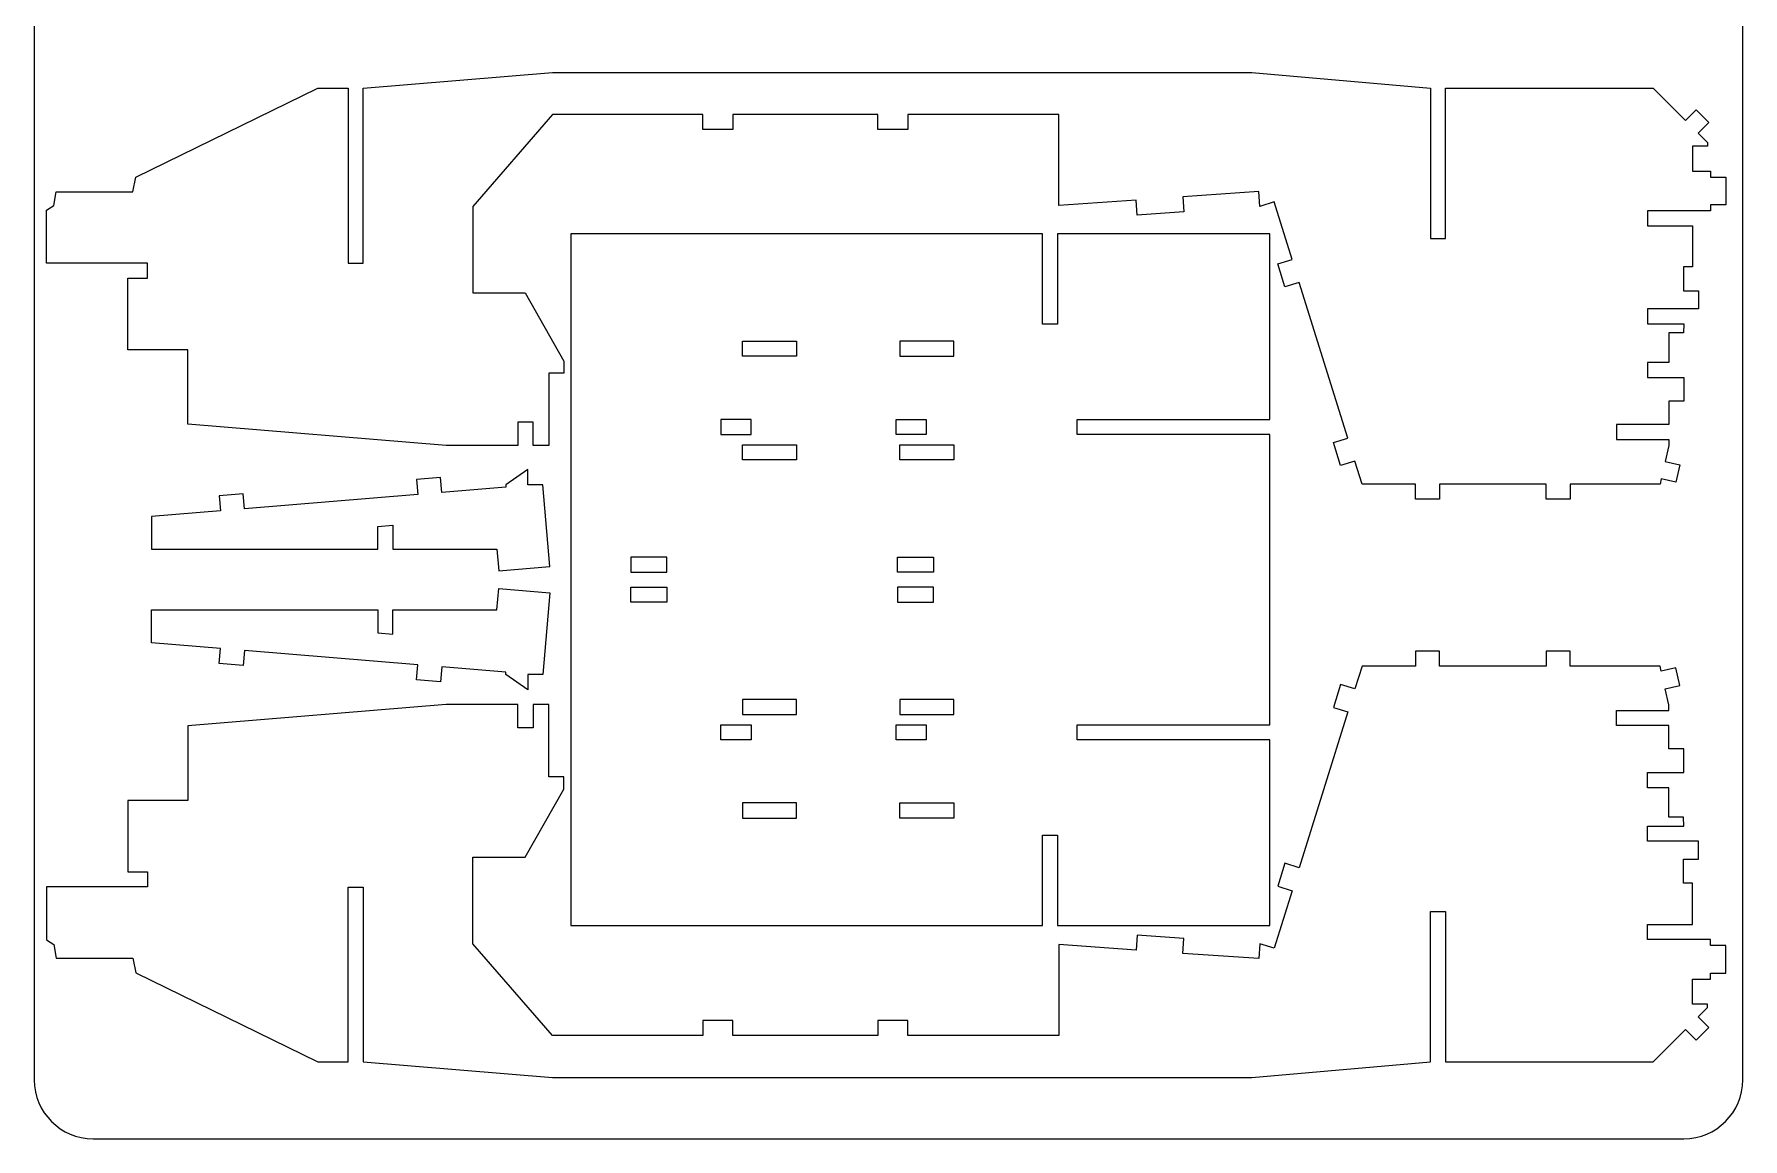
# Model space of a CAD drawing. Header units: centimetres. Extents: x -115 to 36, y 62 to 130.
# Drawn here: x -0.12 to 36.11, y 75.33 to 98.74 of the extents above; entities that cross this region are included whole.
import ezdxf

# ---------------------------------------------------------------- set-up
doc = ezdxf.new("R2010")
doc.units = ezdxf.units.CM
doc.header["$MEASUREMENT"] = 0
doc.layers.add('Camada 1', color=7, linetype='Continuous')

msp = doc.modelspace()

# ---------------------------------------------------------------- linework, layer by layer
at = {"layer": 'Camada 1', "lineweight": 9}
for points, knots in [([(-0.1231, 129.0524), (-0.1231, 129.73959), (0.43913, 130.30186), (1.12632, 130.30186), (1.12632, 130.30186), (1.12632, 130.30186), (34.86104, 130.30186), (34.86104, 130.30186), (34.86104, 130.30186), (35.54823, 130.30186), (36.1105, 129.73959), (36.1105, 129.0524), (36.1105, 129.0524), (36.1105, 129.0524), (36.1105, 76.57619), (36.1105, 76.57619), (36.1105, 76.57619), (36.1105, 75.88896), (35.54823, 75.32674), (34.86104, 75.32674), (34.86104, 75.32674), (34.86104, 75.32674), (1.12632, 75.32674), (1.12632, 75.32674), (1.12632, 75.32674), (0.43913, 75.32674), (-0.1231, 75.88896), (-0.1231, 76.57619), (-0.1231, 76.57619), (-0.1231, 76.57619), (-0.1231, 129.0524), (-0.1231, 129.0524)], [0, 0, 0, 0, 0.11111111, 0.11111111, 0.11111111, 0.11111111, 0.22222222, 0.22222222, 0.22222222, 0.22222222, 0.33333333, 0.33333333, 0.33333333, 0.33333333, 0.44444444, 0.44444444, 0.44444444, 0.44444444, 0.55555556, 0.55555556, 0.55555556, 0.55555556, 0.66666667, 0.66666667, 0.66666667, 0.66666667, 0.77777778, 0.77777778, 0.77777778, 0.77777778, 1, 1, 1, 1]), ([(9.1807, 95.09121), (9.1807, 95.09121), (10.86957, 97.03648), (10.86957, 97.03648), (10.86957, 97.03648), (10.86957, 97.03648), (14.05559, 97.03648), (14.05559, 97.03648), (14.05559, 97.03648), (14.05559, 97.03648), (14.05559, 96.71784), (14.05559, 96.71784), (14.05559, 96.71784), (14.05559, 96.71784), (14.6928, 96.71784), (14.6928, 96.71784), (14.6928, 96.71784), (14.6928, 96.71784), (14.6928, 97.03648), (14.6928, 97.03648), (14.6928, 97.03648), (14.6928, 97.03648), (17.76815, 97.03648), (17.76815, 97.03648), (17.76815, 97.03648), (17.76815, 97.03648), (17.76815, 96.71784), (17.76815, 96.71784), (17.76815, 96.71784), (17.76815, 96.71784), (18.40539, 96.71784), (18.40539, 96.71784), (18.40539, 96.71784), (18.40539, 96.71784), (18.40539, 97.03648), (18.40539, 97.03648), (18.40539, 97.03648), (18.40539, 97.03648), (21.60816, 97.03648), (21.60816, 97.03648), (21.60816, 97.03648), (21.60816, 97.03648), (21.60816, 95.11033), (21.60816, 95.11033), (21.60816, 95.11033), (21.60816, 95.11033), (23.24786, 95.22497), (23.24786, 95.22497), (23.24786, 95.22497), (23.24786, 95.22497), (23.27006, 94.90713), (23.27006, 94.90713), (23.27006, 94.90713), (23.27006, 94.90713), (24.25923, 94.97631), (24.25923, 94.97631), (24.25923, 94.97631), (24.25923, 94.97631), (24.23699, 95.29415), (24.23699, 95.29415), (24.23699, 95.29415), (24.23699, 95.29415), (25.84877, 95.40685), (25.84877, 95.40685), (25.84877, 95.40685), (25.84877, 95.40685), (25.87085, 95.08969), (25.87085, 95.08969), (25.87085, 95.08969), (25.87085, 95.08969), (26.17494, 95.18437), (26.17494, 95.18437), (26.17494, 95.18437), (26.17494, 95.18437), (26.55381, 93.9676), (26.55381, 93.9676), (26.55381, 93.9676), (26.55381, 93.9676), (26.24958, 93.87288), (26.24958, 93.87288), (26.24958, 93.87288), (26.24958, 93.87288), (26.40115, 93.38614), (26.40115, 93.38614), (26.40115, 93.38614), (26.40115, 93.38614), (26.70533, 93.48086), (26.70533, 93.48086), (26.70533, 93.48086), (26.70533, 93.48086), (27.73378, 90.17783), (27.73378, 90.17783), (27.73378, 90.17783), (27.73378, 90.17783), (27.42956, 90.08315), (27.42956, 90.08315), (27.42956, 90.08315), (27.42956, 90.08315), (27.58112, 89.5964), (27.58112, 89.5964), (27.58112, 89.5964), (27.58112, 89.5964), (27.8853, 89.69113), (27.8853, 89.69113), (27.8853, 89.69113), (27.8853, 89.69113), (28.03687, 89.20439), (28.03687, 89.20439), (28.03687, 89.20439), (28.03687, 89.20439), (29.16813, 89.20439), (29.16813, 89.20439), (29.16813, 89.20439), (29.16813, 89.20439), (29.16813, 88.88579), (29.16813, 88.88579), (29.16813, 88.88579), (29.16813, 88.88579), (29.67787, 88.88579), (29.67787, 88.88579), (29.67787, 88.88579), (29.67787, 88.88579), (29.67787, 89.20439), (29.67787, 89.20439), (29.67787, 89.20439), (29.67787, 89.20439), (31.9404, 89.20439), (31.9404, 89.20439), (31.9404, 89.20439), (31.9404, 89.20439), (31.9404, 88.88579), (31.9404, 88.88579), (31.9404, 88.88579), (31.9404, 88.88579), (32.45019, 88.88579), (32.45019, 88.88579), (32.45019, 88.88579), (32.45019, 88.88579), (32.45019, 89.20439), (32.45019, 89.20439), (32.45019, 89.20439), (32.45019, 89.20439), (34.35634, 89.20439), (34.35634, 89.20439), (34.35634, 89.20439), (34.35634, 89.20439), (34.38049, 89.31239), (34.38049, 89.31239), (34.38049, 89.31239), (34.38049, 89.31239), (34.69139, 89.24287), (34.69139, 89.24287), (34.69139, 89.24287), (34.69139, 89.24287), (34.77479, 89.61603), (34.77479, 89.61603), (34.77479, 89.61603), (34.77479, 89.61603), (34.46388, 89.68551), (34.46388, 89.68551), (34.46388, 89.68551), (34.46388, 89.68551), (34.53941, 90.02335), (34.53941, 90.02335), (34.53941, 90.02335), (34.53941, 90.02335), (34.53941, 90.1495), (34.53941, 90.1495), (34.53941, 90.1495), (34.53941, 90.1495), (33.43356, 90.1495), (33.43356, 90.1495), (33.43356, 90.1495), (33.43356, 90.1495), (33.43356, 90.4681), (33.43356, 90.4681), (33.43356, 90.4681), (33.43356, 90.4681), (34.53941, 90.4681), (34.53941, 90.4681), (34.53941, 90.4681), (34.53941, 90.4681), (34.53941, 90.96156), (34.53941, 90.96156), (34.53941, 90.96156), (34.53941, 90.96156), (34.85801, 90.96156), (34.85801, 90.96156), (34.85801, 90.96156), (34.85801, 90.96156), (34.85801, 91.46408), (34.85801, 91.46408), (34.85801, 91.46408), (34.85801, 91.46408), (34.09018, 91.46408), (34.09018, 91.46408), (34.09018, 91.46408), (34.09018, 91.46408), (34.09018, 91.78268), (34.09018, 91.78268), (34.09018, 91.78268), (34.09018, 91.78268), (34.53941, 91.78268), (34.53941, 91.78268), (34.53941, 91.78268), (34.53941, 91.78268), (34.53941, 92.40952), (34.53941, 92.40952), (34.53941, 92.40952), (34.53941, 92.40952), (34.85484, 92.40952), (34.85484, 92.40952), (34.85484, 92.40952), (34.85484, 92.40952), (34.85801, 92.59868), (34.85801, 92.59868), (34.85801, 92.59868), (34.85801, 92.59868), (34.09018, 92.59868), (34.09018, 92.59868), (34.09018, 92.59868), (34.09018, 92.59868), (34.09018, 92.91733), (34.09018, 92.91733), (34.09018, 92.91733), (34.09018, 92.91733), (35.17344, 92.91745), (35.17344, 92.91745), (35.17344, 92.91745), (35.17344, 92.91745), (35.17344, 93.29995), (35.17344, 93.29995), (35.17344, 93.29995), (35.17344, 93.29995), (34.85484, 93.29991), (34.85484, 93.29991), (34.85484, 93.29991), (34.85484, 93.29991), (34.85484, 93.80712), (34.85484, 93.80712), (34.85484, 93.80712), (34.85484, 93.80712), (35.04598, 93.80712), (35.04598, 93.80712), (35.04598, 93.80712), (35.04598, 93.80712), (35.04603, 94.67987), (35.04603, 94.67987), (35.04603, 94.67987), (35.04603, 94.67987), (34.09018, 94.67987), (34.09018, 94.67987), (34.09018, 94.67987), (34.09018, 94.67987), (34.09018, 94.99847), (34.09018, 94.99847), (34.09018, 94.99847), (34.09018, 94.99847), (35.42831, 94.99847), (35.42831, 94.99847), (35.42831, 94.99847), (35.42831, 94.99847), (35.42831, 95.12593), (35.42831, 95.12593), (35.42831, 95.12593), (35.42831, 95.12593), (35.74692, 95.12593), (35.74692, 95.12593), (35.74692, 95.12593), (35.74692, 95.12593), (35.74692, 95.71213), (35.74692, 95.71213), (35.74692, 95.71213), (35.74692, 95.71213), (35.42831, 95.71213), (35.42831, 95.71213), (35.42831, 95.71213), (35.42831, 95.71213), (35.42831, 95.83959), (35.42831, 95.83959), (35.42831, 95.83959), (35.42831, 95.83959), (35.04603, 95.83959), (35.04603, 95.83959), (35.04603, 95.83959), (35.04603, 95.83959), (35.04603, 96.36824), (35.04603, 96.36824), (35.04603, 96.36824), (35.04603, 96.36824), (35.36459, 96.36824), (35.36459, 96.36824), (35.36459, 96.36824), (35.36459, 96.36824), (35.36459, 96.44334), (35.36459, 96.44334), (35.36459, 96.44334), (35.36459, 96.44334), (35.16549, 96.641), (35.16549, 96.641), (35.16549, 96.641), (35.16549, 96.641), (35.39076, 96.86627), (35.39076, 96.86627), (35.39076, 96.86627), (35.39076, 96.86627), (35.12041, 97.13662), (35.12041, 97.13662), (35.12041, 97.13662), (35.12041, 97.13662), (34.89514, 96.91135), (34.89514, 96.91135), (34.89514, 96.91135), (34.89514, 96.91135), (34.21239, 97.59414), (34.21239, 97.59414), (34.21239, 97.59414), (34.21239, 97.59414), (29.80804, 97.59414), (29.80804, 97.59414), (29.80804, 97.59414), (29.80804, 97.59414), (29.80804, 94.40808), (29.80804, 94.40808), (29.80804, 94.40808), (29.80804, 94.40808), (29.48944, 94.40808), (29.48944, 94.40808), (29.48944, 94.40808), (29.48944, 94.40808), (29.48944, 97.59414), (29.48944, 97.59414), (29.48944, 97.59414), (29.48944, 97.59414), (25.69746, 97.92856), (25.69746, 97.92856), (25.69746, 97.92856), (25.69746, 97.92856), (10.86957, 97.92856), (10.86957, 97.92856), (10.86957, 97.92856), (10.86957, 97.92856), (6.85478, 97.59414), (6.85478, 97.59414), (6.85478, 97.59414), (6.85478, 97.59414), (6.85478, 93.88916), (6.85478, 93.88916), (6.85478, 93.88916), (6.85478, 93.88916), (6.53618, 93.88916), (6.53618, 93.88916), (6.53618, 93.88916), (6.53618, 93.88916), (6.53618, 97.59414), (6.53618, 97.59414), (6.53618, 97.59414), (6.53618, 97.59414), (5.89285, 97.59414), (5.89285, 97.59414), (5.89285, 97.59414), (5.89285, 97.59414), (2.03, 95.71027), (2.03, 95.71027), (2.03, 95.71027), (2.03, 95.71027), (1.96923, 95.39755), (1.96923, 95.39755), (1.96923, 95.39755), (1.96923, 95.39755), (0.34641, 95.39755), (0.34641, 95.39755), (0.34641, 95.39755), (0.34641, 95.39755), (0.29046, 95.10986), (0.29046, 95.10986), (0.29046, 95.10986), (0.29046, 95.10986), (0.14139, 95.00981), (0.14139, 95.00981), (0.14139, 95.00981), (0.14139, 95.00981), (0.14156, 93.88573), (0.14156, 93.88573), (0.14156, 93.88573), (0.14156, 93.88573), (2.27925, 93.88573), (2.27925, 93.88573), (2.27925, 93.88573), (2.27925, 93.88573), (2.27925, 93.56713), (2.27925, 93.56713), (2.27925, 93.56713), (2.27925, 93.56713), (1.8633, 93.56654), (1.8633, 93.56654), (1.8633, 93.56654), (1.8633, 93.56654), (1.8633, 92.05202), (1.8633, 92.05202), (1.8633, 92.05202), (1.8633, 92.05202), (3.13753, 92.05202), (3.13753, 92.05202), (3.13753, 92.05202), (3.13753, 92.05202), (3.13762, 90.47402), (3.13762, 90.47402), (3.13762, 90.47402), (3.13762, 90.47402), (8.6164, 90.02132), (8.6164, 90.02132), (8.6164, 90.02132), (8.6164, 90.02132), (10.1368, 90.02132), (10.1368, 90.02132), (10.1368, 90.02132), (10.1368, 90.02132), (10.1368, 90.51445), (10.1368, 90.51445), (10.1368, 90.51445), (10.1368, 90.51445), (10.45565, 90.51445), (10.45565, 90.51445), (10.45565, 90.51445), (10.45565, 90.51445), (10.45565, 90.02132), (10.45565, 90.02132), (10.45565, 90.02132), (10.45565, 90.02132), (10.78846, 90.02132), (10.78846, 90.02132), (10.78846, 90.02132), (10.78846, 90.02132), (10.78846, 91.55525), (10.78846, 91.55525), (10.78846, 91.55525), (10.78846, 91.55525), (11.10702, 91.55525), (11.10702, 91.55525), (11.10702, 91.55525), (11.10702, 91.55525), (11.10702, 91.81237), (11.10702, 91.81237), (11.10702, 91.81237), (11.10702, 91.81237), (10.28942, 93.25606), (10.28942, 93.25606), (10.28942, 93.25606), (10.28942, 93.25606), (9.1807, 93.25606), (9.1807, 93.25606), (9.1807, 93.25606), (9.1807, 93.25606), (9.1807, 95.09121), (9.1807, 95.09121)], [0, 0, 0, 0, 0.00869565, 0.00869565, 0.00869565, 0.00869565, 0.0173913, 0.0173913, 0.0173913, 0.0173913, 0.02608696, 0.02608696, 0.02608696, 0.02608696, 0.03478261, 0.03478261, 0.03478261, 0.03478261, 0.04347826, 0.04347826, 0.04347826, 0.04347826, 0.05217391, 0.05217391, 0.05217391, 0.05217391, 0.06086957, 0.06086957, 0.06086957, 0.06086957, 0.06956522, 0.06956522, 0.06956522, 0.06956522, 0.07826087, 0.07826087, 0.07826087, 0.07826087, 0.08695652, 0.08695652, 0.08695652, 0.08695652, 0.09565217, 0.09565217, 0.09565217, 0.09565217, 0.10434783, 0.10434783, 0.10434783, 0.10434783, 0.11304348, 0.11304348, 0.11304348, 0.11304348, 0.12173913, 0.12173913, 0.12173913, 0.12173913, 0.13043478, 0.13043478, 0.13043478, 0.13043478, 0.13913043, 0.13913043, 0.13913043, 0.13913043, 0.14782609, 0.14782609, 0.14782609, 0.14782609, 0.15652174, 0.15652174, 0.15652174, 0.15652174, 0.16521739, 0.16521739, 0.16521739, 0.16521739, 0.17391304, 0.17391304, 0.17391304, 0.17391304, 0.1826087, 0.1826087, 0.1826087, 0.1826087, 0.19130435, 0.19130435, 0.19130435, 0.19130435, 0.2, 0.2, 0.2, 0.2, 0.20869565, 0.20869565, 0.20869565, 0.20869565, 0.2173913, 0.2173913, 0.2173913, 0.2173913, 0.22608696, 0.22608696, 0.22608696, 0.22608696, 0.23478261, 0.23478261, 0.23478261, 0.23478261, 0.24347826, 0.24347826, 0.24347826, 0.24347826, 0.25217391, 0.25217391, 0.25217391, 0.25217391, 0.26086957, 0.26086957, 0.26086957, 0.26086957, 0.26956522, 0.26956522, 0.26956522, 0.26956522, 0.27826087, 0.27826087, 0.27826087, 0.27826087, 0.28695652, 0.28695652, 0.28695652, 0.28695652, 0.29565217, 0.29565217, 0.29565217, 0.29565217, 0.30434783, 0.30434783, 0.30434783, 0.30434783, 0.31304348, 0.31304348, 0.31304348, 0.31304348, 0.32173913, 0.32173913, 0.32173913, 0.32173913, 0.33043478, 0.33043478, 0.33043478, 0.33043478, 0.33913043, 0.33913043, 0.33913043, 0.33913043, 0.34782609, 0.34782609, 0.34782609, 0.34782609, 0.35652174, 0.35652174, 0.35652174, 0.35652174, 0.36521739, 0.36521739, 0.36521739, 0.36521739, 0.37391304, 0.37391304, 0.37391304, 0.37391304, 0.3826087, 0.3826087, 0.3826087, 0.3826087, 0.39130435, 0.39130435, 0.39130435, 0.39130435, 0.4, 0.4, 0.4, 0.4, 0.40869565, 0.40869565, 0.40869565, 0.40869565, 0.4173913, 0.4173913, 0.4173913, 0.4173913, 0.42608696, 0.42608696, 0.42608696, 0.42608696, 0.43478261, 0.43478261, 0.43478261, 0.43478261, 0.44347826, 0.44347826, 0.44347826, 0.44347826, 0.45217391, 0.45217391, 0.45217391, 0.45217391, 0.46086957, 0.46086957, 0.46086957, 0.46086957, 0.46956522, 0.46956522, 0.46956522, 0.46956522, 0.47826087, 0.47826087, 0.47826087, 0.47826087, 0.48695652, 0.48695652, 0.48695652, 0.48695652, 0.49565217, 0.49565217, 0.49565217, 0.49565217, 0.50434783, 0.50434783, 0.50434783, 0.50434783, 0.51304348, 0.51304348, 0.51304348, 0.51304348, 0.52173913, 0.52173913, 0.52173913, 0.52173913, 0.53043478, 0.53043478, 0.53043478, 0.53043478, 0.53913043, 0.53913043, 0.53913043, 0.53913043, 0.54782609, 0.54782609, 0.54782609, 0.54782609, 0.55652174, 0.55652174, 0.55652174, 0.55652174, 0.56521739, 0.56521739, 0.56521739, 0.56521739, 0.57391304, 0.57391304, 0.57391304, 0.57391304, 0.5826087, 0.5826087, 0.5826087, 0.5826087, 0.59130435, 0.59130435, 0.59130435, 0.59130435, 0.6, 0.6, 0.6, 0.6, 0.60869565, 0.60869565, 0.60869565, 0.60869565, 0.6173913, 0.6173913, 0.6173913, 0.6173913, 0.62608696, 0.62608696, 0.62608696, 0.62608696, 0.63478261, 0.63478261, 0.63478261, 0.63478261, 0.64347826, 0.64347826, 0.64347826, 0.64347826, 0.65217391, 0.65217391, 0.65217391, 0.65217391, 0.66086957, 0.66086957, 0.66086957, 0.66086957, 0.66956522, 0.66956522, 0.66956522, 0.66956522, 0.67826087, 0.67826087, 0.67826087, 0.67826087, 0.68695652, 0.68695652, 0.68695652, 0.68695652, 0.69565217, 0.69565217, 0.69565217, 0.69565217, 0.70434783, 0.70434783, 0.70434783, 0.70434783, 0.71304348, 0.71304348, 0.71304348, 0.71304348, 0.72173913, 0.72173913, 0.72173913, 0.72173913, 0.73043478, 0.73043478, 0.73043478, 0.73043478, 0.73913043, 0.73913043, 0.73913043, 0.73913043, 0.74782609, 0.74782609, 0.74782609, 0.74782609, 0.75652174, 0.75652174, 0.75652174, 0.75652174, 0.76521739, 0.76521739, 0.76521739, 0.76521739, 0.77391304, 0.77391304, 0.77391304, 0.77391304, 0.7826087, 0.7826087, 0.7826087, 0.7826087, 0.79130435, 0.79130435, 0.79130435, 0.79130435, 0.8, 0.8, 0.8, 0.8, 0.80869565, 0.80869565, 0.80869565, 0.80869565, 0.8173913, 0.8173913, 0.8173913, 0.8173913, 0.82608696, 0.82608696, 0.82608696, 0.82608696, 0.83478261, 0.83478261, 0.83478261, 0.83478261, 0.84347826, 0.84347826, 0.84347826, 0.84347826, 0.85217391, 0.85217391, 0.85217391, 0.85217391, 0.86086957, 0.86086957, 0.86086957, 0.86086957, 0.86956522, 0.86956522, 0.86956522, 0.86956522, 0.87826087, 0.87826087, 0.87826087, 0.87826087, 0.88695652, 0.88695652, 0.88695652, 0.88695652, 0.89565217, 0.89565217, 0.89565217, 0.89565217, 0.90434783, 0.90434783, 0.90434783, 0.90434783, 0.91304348, 0.91304348, 0.91304348, 0.91304348, 0.92173913, 0.92173913, 0.92173913, 0.92173913, 0.93043478, 0.93043478, 0.93043478, 0.93043478, 0.93913043, 0.93913043, 0.93913043, 0.93913043, 0.94782609, 0.94782609, 0.94782609, 0.94782609, 0.95652174, 0.95652174, 0.95652174, 0.95652174, 0.96521739, 0.96521739, 0.96521739, 0.96521739, 0.97391304, 0.97391304, 0.97391304, 0.97391304, 0.9826087, 0.9826087, 0.9826087, 0.9826087, 1, 1, 1, 1]), ([(21.58088, 92.59555), (21.58088, 92.59555), (21.58088, 94.50721), (21.58088, 94.50721), (21.58088, 94.50721), (21.58088, 94.50721), (26.08347, 94.50721), (26.08347, 94.50721), (26.08347, 94.50721), (26.08347, 94.50721), (26.08347, 90.57479), (26.08347, 90.57479), (26.08347, 90.57479), (26.08347, 90.57479), (21.99409, 90.57479), (21.99409, 90.57479), (21.99409, 90.57479), (21.99409, 90.57479), (21.99409, 90.25619), (21.99409, 90.25619), (21.99409, 90.25619), (21.99409, 90.25619), (26.08347, 90.25619), (26.08347, 90.25619), (26.08347, 90.25619), (26.08347, 90.25619), (26.08347, 84.10219), (26.08347, 84.10219), (26.08347, 84.10219), (26.08347, 84.10219), (21.99409, 84.10219), (21.99409, 84.10219), (21.99409, 84.10219), (21.99409, 84.10219), (21.99409, 83.78359), (21.99409, 83.78359), (21.99409, 83.78359), (21.99409, 83.78359), (26.08347, 83.78359), (26.08347, 83.78359), (26.08347, 83.78359), (26.08347, 83.78359), (26.08347, 79.85118), (26.08347, 79.85118), (26.08347, 79.85118), (26.08347, 79.85118), (21.58088, 79.85118), (21.58088, 79.85118), (21.58088, 79.85118), (21.58088, 79.85118), (21.58088, 81.76283), (21.58088, 81.76283), (21.58088, 81.76283), (21.58088, 81.76283), (21.26224, 81.76283), (21.26224, 81.76283), (21.26224, 81.76283), (21.26224, 81.76283), (21.26224, 79.85118), (21.26224, 79.85118), (21.26224, 79.85118), (21.26224, 79.85118), (11.25529, 79.85118), (11.25529, 79.85118), (11.25529, 79.85118), (11.25529, 79.85118), (11.25529, 94.50721), (11.25529, 94.50721), (11.25529, 94.50721), (11.25529, 94.50721), (21.26224, 94.50721), (21.26224, 94.50721), (21.26224, 94.50721), (21.26224, 94.50721), (21.26224, 92.59555), (21.26224, 92.59555), (21.26224, 92.59555), (21.26224, 92.59555), (21.58088, 92.59555), (21.58088, 92.59555)], [0, 0, 0, 0, 0.04761905, 0.04761905, 0.04761905, 0.04761905, 0.0952381, 0.0952381, 0.0952381, 0.0952381, 0.14285714, 0.14285714, 0.14285714, 0.14285714, 0.19047619, 0.19047619, 0.19047619, 0.19047619, 0.23809524, 0.23809524, 0.23809524, 0.23809524, 0.28571429, 0.28571429, 0.28571429, 0.28571429, 0.33333333, 0.33333333, 0.33333333, 0.33333333, 0.38095238, 0.38095238, 0.38095238, 0.38095238, 0.42857143, 0.42857143, 0.42857143, 0.42857143, 0.47619048, 0.47619048, 0.47619048, 0.47619048, 0.52380952, 0.52380952, 0.52380952, 0.52380952, 0.57142857, 0.57142857, 0.57142857, 0.57142857, 0.61904762, 0.61904762, 0.61904762, 0.61904762, 0.66666667, 0.66666667, 0.66666667, 0.66666667, 0.71428571, 0.71428571, 0.71428571, 0.71428571, 0.76190476, 0.76190476, 0.76190476, 0.76190476, 0.80952381, 0.80952381, 0.80952381, 0.80952381, 0.85714286, 0.85714286, 0.85714286, 0.85714286, 0.9047619, 0.9047619, 0.9047619, 0.9047619, 1, 1, 1, 1]), ([(14.89688, 91.91323), (14.89688, 91.91323), (16.04387, 91.91323), (16.04387, 91.91323), (16.04387, 91.91323), (16.04387, 91.91323), (16.04387, 92.23183), (16.04387, 92.23183), (16.04387, 92.23183), (16.04387, 92.23183), (14.89688, 92.23183), (14.89688, 92.23183), (14.89688, 92.23183), (14.89688, 92.23183), (14.89688, 91.91323), (14.89688, 91.91323)], [0, 0, 0, 0, 0.2, 0.2, 0.2, 0.2, 0.4, 0.4, 0.4, 0.4, 0.6, 0.6, 0.6, 0.6, 1, 1, 1, 1]), ([(19.37938, 91.91323), (19.37938, 91.91323), (18.23239, 91.91323), (18.23239, 91.91323), (18.23239, 91.91323), (18.23239, 91.91323), (18.23239, 92.23183), (18.23239, 92.23183), (18.23239, 92.23183), (18.23239, 92.23183), (19.37938, 92.23183), (19.37938, 92.23183), (19.37938, 92.23183), (19.37938, 92.23183), (19.37938, 91.91323), (19.37938, 91.91323)], [0, 0, 0, 0, 0.2, 0.2, 0.2, 0.2, 0.4, 0.4, 0.4, 0.4, 0.6, 0.6, 0.6, 0.6, 1, 1, 1, 1]), ([(15.0786, 90.57479), (15.0786, 90.57479), (15.0786, 90.25619), (15.0786, 90.25619), (15.0786, 90.25619), (15.0786, 90.25619), (14.44139, 90.25619), (14.44139, 90.25619), (14.44139, 90.25619), (14.44139, 90.25619), (14.44139, 90.57479), (14.44139, 90.57479), (14.44139, 90.57479), (14.44139, 90.57479), (15.0786, 90.57479), (15.0786, 90.57479)], [0, 0, 0, 0, 0.2, 0.2, 0.2, 0.2, 0.4, 0.4, 0.4, 0.4, 0.6, 0.6, 0.6, 0.6, 1, 1, 1, 1]), ([(18.15403, 90.25619), (18.15403, 90.25619), (18.79124, 90.25619), (18.79124, 90.25619), (18.79124, 90.25619), (18.79124, 90.25619), (18.79124, 90.57479), (18.79124, 90.57479), (18.79124, 90.57479), (18.79124, 90.57479), (18.15403, 90.57479), (18.15403, 90.57479), (18.15403, 90.57479), (18.15403, 90.57479), (18.15403, 90.25619), (18.15403, 90.25619)], [0, 0, 0, 0, 0.2, 0.2, 0.2, 0.2, 0.4, 0.4, 0.4, 0.4, 0.6, 0.6, 0.6, 0.6, 1, 1, 1, 1]), ([(16.04387, 89.71921), (16.04387, 89.71921), (16.04387, 90.03781), (16.04387, 90.03781), (16.04387, 90.03781), (16.04387, 90.03781), (14.89688, 90.03781), (14.89688, 90.03781), (14.89688, 90.03781), (14.89688, 90.03781), (14.89688, 89.71921), (14.89688, 89.71921), (14.89688, 89.71921), (14.89688, 89.71921), (16.04387, 89.71921), (16.04387, 89.71921)], [0, 0, 0, 0, 0.2, 0.2, 0.2, 0.2, 0.4, 0.4, 0.4, 0.4, 0.6, 0.6, 0.6, 0.6, 1, 1, 1, 1]), ([(19.37938, 89.71921), (19.37938, 89.71921), (19.37938, 90.03781), (19.37938, 90.03781), (19.37938, 90.03781), (19.37938, 90.03781), (18.23239, 90.03781), (18.23239, 90.03781), (18.23239, 90.03781), (18.23239, 90.03781), (18.23239, 89.71921), (18.23239, 89.71921), (18.23239, 89.71921), (18.23239, 89.71921), (19.37938, 89.71921), (19.37938, 89.71921)], [0, 0, 0, 0, 0.2, 0.2, 0.2, 0.2, 0.4, 0.4, 0.4, 0.4, 0.6, 0.6, 0.6, 0.6, 1, 1, 1, 1]), ([(7.1662, 87.82248), (7.1662, 87.82248), (2.36585, 87.82248), (2.36585, 87.82248), (2.36585, 87.82248), (2.36585, 87.82248), (2.36585, 88.5202), (2.36585, 88.5202), (2.36585, 88.5202), (2.36585, 88.5202), (3.82722, 88.64102), (3.82722, 88.64102), (3.82722, 88.64102), (3.82722, 88.64102), (3.80096, 88.95857), (3.80096, 88.95857), (3.80096, 88.95857), (3.80096, 88.95857), (4.30901, 89.00056), (4.30901, 89.00056), (4.30901, 89.00056), (4.30901, 89.00056), (4.33523, 88.68306), (4.33523, 88.68306), (4.33523, 88.68306), (4.33523, 88.68306), (8.01277, 88.98715), (8.01277, 88.98715), (8.01277, 88.98715), (8.01277, 88.98715), (7.98651, 89.30466), (7.98651, 89.30466), (7.98651, 89.30466), (7.98651, 89.30466), (8.49456, 89.34669), (8.49456, 89.34669), (8.49456, 89.34669), (8.49456, 89.34669), (8.52083, 89.02919), (8.52083, 89.02919), (8.52083, 89.02919), (8.52083, 89.02919), (9.88129, 89.14168), (9.88129, 89.14168), (9.88129, 89.14168), (9.88129, 89.14168), (9.88129, 89.18692), (9.88129, 89.18692), (9.88129, 89.18692), (9.88129, 89.18692), (10.34871, 89.51525), (10.34871, 89.51525), (10.34871, 89.51525), (10.34871, 89.51525), (10.34871, 89.18692), (10.34871, 89.18692), (10.34871, 89.18692), (10.34871, 89.18692), (10.66545, 89.18692), (10.66545, 89.18692), (10.66545, 89.18692), (10.66545, 89.18692), (10.80859, 87.45584), (10.80859, 87.45584), (10.80859, 87.45584), (10.80859, 87.45584), (9.72914, 87.36657), (9.72914, 87.36657), (9.72914, 87.36657), (9.72914, 87.36657), (9.69146, 87.82248), (9.69146, 87.82248), (9.69146, 87.82248), (9.69146, 87.82248), (7.4848, 87.82248), (7.4848, 87.82248), (7.4848, 87.82248), (7.4848, 87.82248), (7.4848, 88.33227), (7.4848, 88.33227), (7.4848, 88.33227), (7.4848, 88.33227), (7.16725, 88.30601), (7.16725, 88.30601), (7.16725, 88.30601), (7.16725, 88.30601), (7.1662, 87.82248), (7.1662, 87.82248)], [0, 0, 0, 0, 0.04347826, 0.04347826, 0.04347826, 0.04347826, 0.08695652, 0.08695652, 0.08695652, 0.08695652, 0.13043478, 0.13043478, 0.13043478, 0.13043478, 0.17391304, 0.17391304, 0.17391304, 0.17391304, 0.2173913, 0.2173913, 0.2173913, 0.2173913, 0.26086957, 0.26086957, 0.26086957, 0.26086957, 0.30434783, 0.30434783, 0.30434783, 0.30434783, 0.34782609, 0.34782609, 0.34782609, 0.34782609, 0.39130435, 0.39130435, 0.39130435, 0.39130435, 0.43478261, 0.43478261, 0.43478261, 0.43478261, 0.47826087, 0.47826087, 0.47826087, 0.47826087, 0.52173913, 0.52173913, 0.52173913, 0.52173913, 0.56521739, 0.56521739, 0.56521739, 0.56521739, 0.60869565, 0.60869565, 0.60869565, 0.60869565, 0.65217391, 0.65217391, 0.65217391, 0.65217391, 0.69565217, 0.69565217, 0.69565217, 0.69565217, 0.73913043, 0.73913043, 0.73913043, 0.73913043, 0.7826087, 0.7826087, 0.7826087, 0.7826087, 0.82608696, 0.82608696, 0.82608696, 0.82608696, 0.86956522, 0.86956522, 0.86956522, 0.86956522, 0.91304348, 0.91304348, 0.91304348, 0.91304348, 1, 1, 1, 1]), ([(12.52974, 87.65709), (12.52974, 87.65709), (13.2944, 87.65709), (13.2944, 87.65709), (13.2944, 87.65709), (13.2944, 87.65709), (13.2944, 87.33849), (13.2944, 87.33849), (13.2944, 87.33849), (13.2944, 87.33849), (12.52974, 87.33849), (12.52974, 87.33849), (12.52974, 87.33849), (12.52974, 87.33849), (12.52974, 87.65709), (12.52974, 87.65709)], [0, 0, 0, 0, 0.2, 0.2, 0.2, 0.2, 0.4, 0.4, 0.4, 0.4, 0.6, 0.6, 0.6, 0.6, 1, 1, 1, 1]), ([(18.18207, 87.33849), (18.18207, 87.33849), (18.94673, 87.33849), (18.94673, 87.33849), (18.94673, 87.33849), (18.94673, 87.33849), (18.94673, 87.65709), (18.94673, 87.65709), (18.94673, 87.65709), (18.94673, 87.65709), (18.18207, 87.65709), (18.18207, 87.65709), (18.18207, 87.65709), (18.18207, 87.65709), (18.18207, 87.33849), (18.18207, 87.33849)], [0, 0, 0, 0, 0.2, 0.2, 0.2, 0.2, 0.4, 0.4, 0.4, 0.4, 0.6, 0.6, 0.6, 0.6, 1, 1, 1, 1]), ([(7.1662, 86.53586), (7.1662, 86.53586), (2.36585, 86.53586), (2.36585, 86.53586), (2.36585, 86.53586), (2.36585, 86.53586), (2.36585, 85.83818), (2.36585, 85.83818), (2.36585, 85.83818), (2.36585, 85.83818), (3.82722, 85.71732), (3.82722, 85.71732), (3.82722, 85.71732), (3.82722, 85.71732), (3.80096, 85.39982), (3.80096, 85.39982), (3.80096, 85.39982), (3.80096, 85.39982), (4.30901, 85.35778), (4.30901, 85.35778), (4.30901, 85.35778), (4.30901, 85.35778), (4.33523, 85.67533), (4.33523, 85.67533), (4.33523, 85.67533), (4.33523, 85.67533), (8.01277, 85.37119), (8.01277, 85.37119), (8.01277, 85.37119), (8.01277, 85.37119), (7.98651, 85.05368), (7.98651, 85.05368), (7.98651, 85.05368), (7.98651, 85.05368), (8.49456, 85.01165), (8.49456, 85.01165), (8.49456, 85.01165), (8.49456, 85.01165), (8.52083, 85.32919), (8.52083, 85.32919), (8.52083, 85.32919), (8.52083, 85.32919), (9.88129, 85.21671), (9.88129, 85.21671), (9.88129, 85.21671), (9.88129, 85.21671), (9.88129, 85.17141), (9.88129, 85.17141), (9.88129, 85.17141), (9.88129, 85.17141), (10.34871, 84.84313), (10.34871, 84.84313), (10.34871, 84.84313), (10.34871, 84.84313), (10.34871, 85.17141), (10.34871, 85.17141), (10.34871, 85.17141), (10.34871, 85.17141), (10.66545, 85.17141), (10.66545, 85.17141), (10.66545, 85.17141), (10.66545, 85.17141), (10.80859, 86.9025), (10.80859, 86.9025), (10.80859, 86.9025), (10.80859, 86.9025), (9.72914, 86.99177), (9.72914, 86.99177), (9.72914, 86.99177), (9.72914, 86.99177), (9.69146, 86.53586), (9.69146, 86.53586), (9.69146, 86.53586), (9.69146, 86.53586), (7.4848, 86.53586), (7.4848, 86.53586), (7.4848, 86.53586), (7.4848, 86.53586), (7.4848, 86.02611), (7.4848, 86.02611), (7.4848, 86.02611), (7.4848, 86.02611), (7.16725, 86.05237), (7.16725, 86.05237), (7.16725, 86.05237), (7.16725, 86.05237), (7.1662, 86.53586), (7.1662, 86.53586)], [0, 0, 0, 0, 0.04347826, 0.04347826, 0.04347826, 0.04347826, 0.08695652, 0.08695652, 0.08695652, 0.08695652, 0.13043478, 0.13043478, 0.13043478, 0.13043478, 0.17391304, 0.17391304, 0.17391304, 0.17391304, 0.2173913, 0.2173913, 0.2173913, 0.2173913, 0.26086957, 0.26086957, 0.26086957, 0.26086957, 0.30434783, 0.30434783, 0.30434783, 0.30434783, 0.34782609, 0.34782609, 0.34782609, 0.34782609, 0.39130435, 0.39130435, 0.39130435, 0.39130435, 0.43478261, 0.43478261, 0.43478261, 0.43478261, 0.47826087, 0.47826087, 0.47826087, 0.47826087, 0.52173913, 0.52173913, 0.52173913, 0.52173913, 0.56521739, 0.56521739, 0.56521739, 0.56521739, 0.60869565, 0.60869565, 0.60869565, 0.60869565, 0.65217391, 0.65217391, 0.65217391, 0.65217391, 0.69565217, 0.69565217, 0.69565217, 0.69565217, 0.73913043, 0.73913043, 0.73913043, 0.73913043, 0.7826087, 0.7826087, 0.7826087, 0.7826087, 0.82608696, 0.82608696, 0.82608696, 0.82608696, 0.86956522, 0.86956522, 0.86956522, 0.86956522, 0.91304348, 0.91304348, 0.91304348, 0.91304348, 1, 1, 1, 1]), ([(13.2944, 86.70129), (13.2944, 86.70129), (13.2944, 87.01989), (13.2944, 87.01989), (13.2944, 87.01989), (13.2944, 87.01989), (12.52974, 87.01989), (12.52974, 87.01989), (12.52974, 87.01989), (12.52974, 87.01989), (12.52974, 86.70129), (12.52974, 86.70129), (12.52974, 86.70129), (12.52974, 86.70129), (13.2944, 86.70129), (13.2944, 86.70129)], [0, 0, 0, 0, 0.2, 0.2, 0.2, 0.2, 0.4, 0.4, 0.4, 0.4, 0.6, 0.6, 0.6, 0.6, 1, 1, 1, 1]), ([(18.18207, 86.70129), (18.18207, 86.70129), (18.18207, 87.01989), (18.18207, 87.01989), (18.18207, 87.01989), (18.18207, 87.01989), (18.94673, 87.01989), (18.94673, 87.01989), (18.94673, 87.01989), (18.94673, 87.01989), (18.94673, 86.70129), (18.94673, 86.70129), (18.94673, 86.70129), (18.94673, 86.70129), (18.18207, 86.70129), (18.18207, 86.70129)], [0, 0, 0, 0, 0.2, 0.2, 0.2, 0.2, 0.4, 0.4, 0.4, 0.4, 0.6, 0.6, 0.6, 0.6, 1, 1, 1, 1]), ([(9.1807, 79.46098), (9.1807, 79.46098), (10.86957, 77.51575), (10.86957, 77.51575), (10.86957, 77.51575), (10.86957, 77.51575), (14.05559, 77.51575), (14.05559, 77.51575), (14.05559, 77.51575), (14.05559, 77.51575), (14.05559, 77.83435), (14.05559, 77.83435), (14.05559, 77.83435), (14.05559, 77.83435), (14.6928, 77.83435), (14.6928, 77.83435), (14.6928, 77.83435), (14.6928, 77.83435), (14.6928, 77.51575), (14.6928, 77.51575), (14.6928, 77.51575), (14.6928, 77.51575), (17.76815, 77.51575), (17.76815, 77.51575), (17.76815, 77.51575), (17.76815, 77.51575), (17.76815, 77.83435), (17.76815, 77.83435), (17.76815, 77.83435), (17.76815, 77.83435), (18.40539, 77.83435), (18.40539, 77.83435), (18.40539, 77.83435), (18.40539, 77.83435), (18.40539, 77.51575), (18.40539, 77.51575), (18.40539, 77.51575), (18.40539, 77.51575), (21.60816, 77.51575), (21.60816, 77.51575), (21.60816, 77.51575), (21.60816, 77.51575), (21.60816, 79.44191), (21.60816, 79.44191), (21.60816, 79.44191), (21.60816, 79.44191), (23.24786, 79.32722), (23.24786, 79.32722), (23.24786, 79.32722), (23.24786, 79.32722), (23.27006, 79.64506), (23.27006, 79.64506), (23.27006, 79.64506), (23.27006, 79.64506), (24.25923, 79.57592), (24.25923, 79.57592), (24.25923, 79.57592), (24.25923, 79.57592), (24.23699, 79.25808), (24.23699, 79.25808), (24.23699, 79.25808), (24.23699, 79.25808), (25.84877, 79.14538), (25.84877, 79.14538), (25.84877, 79.14538), (25.84877, 79.14538), (25.87085, 79.46254), (25.87085, 79.46254), (25.87085, 79.46254), (25.87085, 79.46254), (26.17494, 79.36782), (26.17494, 79.36782), (26.17494, 79.36782), (26.17494, 79.36782), (26.55381, 80.58463), (26.55381, 80.58463), (26.55381, 80.58463), (26.55381, 80.58463), (26.24958, 80.67936), (26.24958, 80.67936), (26.24958, 80.67936), (26.24958, 80.67936), (26.40115, 81.16605), (26.40115, 81.16605), (26.40115, 81.16605), (26.40115, 81.16605), (26.70533, 81.07133), (26.70533, 81.07133), (26.70533, 81.07133), (26.70533, 81.07133), (27.73378, 84.37436), (27.73378, 84.37436), (27.73378, 84.37436), (27.73378, 84.37436), (27.42956, 84.46909), (27.42956, 84.46909), (27.42956, 84.46909), (27.42956, 84.46909), (27.58112, 84.95579), (27.58112, 84.95579), (27.58112, 84.95579), (27.58112, 84.95579), (27.8853, 84.8611), (27.8853, 84.8611), (27.8853, 84.8611), (27.8853, 84.8611), (28.03687, 85.3478), (28.03687, 85.3478), (28.03687, 85.3478), (28.03687, 85.3478), (29.16813, 85.3478), (29.16813, 85.3478), (29.16813, 85.3478), (29.16813, 85.3478), (29.16813, 85.6664), (29.16813, 85.6664), (29.16813, 85.6664), (29.16813, 85.6664), (29.67787, 85.6664), (29.67787, 85.6664), (29.67787, 85.6664), (29.67787, 85.6664), (29.67787, 85.3478), (29.67787, 85.3478), (29.67787, 85.3478), (29.67787, 85.3478), (31.9404, 85.3478), (31.9404, 85.3478), (31.9404, 85.3478), (31.9404, 85.3478), (31.9404, 85.6664), (31.9404, 85.6664), (31.9404, 85.6664), (31.9404, 85.6664), (32.45019, 85.6664), (32.45019, 85.6664), (32.45019, 85.6664), (32.45019, 85.6664), (32.45019, 85.3478), (32.45019, 85.3478), (32.45019, 85.3478), (32.45019, 85.3478), (34.35634, 85.3478), (34.35634, 85.3478), (34.35634, 85.3478), (34.35634, 85.3478), (34.38049, 85.2398), (34.38049, 85.2398), (34.38049, 85.2398), (34.38049, 85.2398), (34.69139, 85.30932), (34.69139, 85.30932), (34.69139, 85.30932), (34.69139, 85.30932), (34.77479, 84.93621), (34.77479, 84.93621), (34.77479, 84.93621), (34.77479, 84.93621), (34.46388, 84.86668), (34.46388, 84.86668), (34.46388, 84.86668), (34.46388, 84.86668), (34.53941, 84.52884), (34.53941, 84.52884), (34.53941, 84.52884), (34.53941, 84.52884), (34.53941, 84.40274), (34.53941, 84.40274), (34.53941, 84.40274), (34.53941, 84.40274), (33.43356, 84.40274), (33.43356, 84.40274), (33.43356, 84.40274), (33.43356, 84.40274), (33.43356, 84.08413), (33.43356, 84.08413), (33.43356, 84.08413), (33.43356, 84.08413), (34.53941, 84.08413), (34.53941, 84.08413), (34.53941, 84.08413), (34.53941, 84.08413), (34.53941, 83.59067), (34.53941, 83.59067), (34.53941, 83.59067), (34.53941, 83.59067), (34.85801, 83.59067), (34.85801, 83.59067), (34.85801, 83.59067), (34.85801, 83.59067), (34.85801, 83.08815), (34.85801, 83.08815), (34.85801, 83.08815), (34.85801, 83.08815), (34.09018, 83.08815), (34.09018, 83.08815), (34.09018, 83.08815), (34.09018, 83.08815), (34.09018, 82.76955), (34.09018, 82.76955), (34.09018, 82.76955), (34.09018, 82.76955), (34.53941, 82.76955), (34.53941, 82.76955), (34.53941, 82.76955), (34.53941, 82.76955), (34.53941, 82.14271), (34.53941, 82.14271), (34.53941, 82.14271), (34.53941, 82.14271), (34.85484, 82.14271), (34.85484, 82.14271), (34.85484, 82.14271), (34.85484, 82.14271), (34.85801, 81.95351), (34.85801, 81.95351), (34.85801, 81.95351), (34.85801, 81.95351), (34.09018, 81.95351), (34.09018, 81.95351), (34.09018, 81.95351), (34.09018, 81.95351), (34.09018, 81.63491), (34.09018, 81.63491), (34.09018, 81.63491), (34.09018, 81.63491), (35.17344, 81.63478), (35.17344, 81.63478), (35.17344, 81.63478), (35.17344, 81.63478), (35.17344, 81.25228), (35.17344, 81.25228), (35.17344, 81.25228), (35.17344, 81.25228), (34.85484, 81.25228), (34.85484, 81.25228), (34.85484, 81.25228), (34.85484, 81.25228), (34.85484, 80.74507), (34.85484, 80.74507), (34.85484, 80.74507), (34.85484, 80.74507), (35.04598, 80.74507), (35.04598, 80.74507), (35.04598, 80.74507), (35.04598, 80.74507), (35.04603, 79.87232), (35.04603, 79.87232), (35.04603, 79.87232), (35.04603, 79.87232), (34.09018, 79.87232), (34.09018, 79.87232), (34.09018, 79.87232), (34.09018, 79.87232), (34.09018, 79.55372), (34.09018, 79.55372), (34.09018, 79.55372), (34.09018, 79.55372), (35.42831, 79.55372), (35.42831, 79.55372), (35.42831, 79.55372), (35.42831, 79.55372), (35.42831, 79.4263), (35.42831, 79.4263), (35.42831, 79.4263), (35.42831, 79.4263), (35.74692, 79.4263), (35.74692, 79.4263), (35.74692, 79.4263), (35.74692, 79.4263), (35.74692, 78.84006), (35.74692, 78.84006), (35.74692, 78.84006), (35.74692, 78.84006), (35.42831, 78.84006), (35.42831, 78.84006), (35.42831, 78.84006), (35.42831, 78.84006), (35.42831, 78.7126), (35.42831, 78.7126), (35.42831, 78.7126), (35.42831, 78.7126), (35.04603, 78.7126), (35.04603, 78.7126), (35.04603, 78.7126), (35.04603, 78.7126), (35.04603, 78.18395), (35.04603, 78.18395), (35.04603, 78.18395), (35.04603, 78.18395), (35.36459, 78.18395), (35.36459, 78.18395), (35.36459, 78.18395), (35.36459, 78.18395), (35.36459, 78.10889), (35.36459, 78.10889), (35.36459, 78.10889), (35.36459, 78.10889), (35.16549, 77.91123), (35.16549, 77.91123), (35.16549, 77.91123), (35.16549, 77.91123), (35.39076, 77.68592), (35.39076, 77.68592), (35.39076, 77.68592), (35.39076, 77.68592), (35.12041, 77.41557), (35.12041, 77.41557), (35.12041, 77.41557), (35.12041, 77.41557), (34.89514, 77.64088), (34.89514, 77.64088), (34.89514, 77.64088), (34.89514, 77.64088), (34.21239, 76.95809), (34.21239, 76.95809), (34.21239, 76.95809), (34.21239, 76.95809), (29.80804, 76.95809), (29.80804, 76.95809), (29.80804, 76.95809), (29.80804, 76.95809), (29.80804, 80.14415), (29.80804, 80.14415), (29.80804, 80.14415), (29.80804, 80.14415), (29.48944, 80.14415), (29.48944, 80.14415), (29.48944, 80.14415), (29.48944, 80.14415), (29.48944, 76.95809), (29.48944, 76.95809), (29.48944, 76.95809), (29.48944, 76.95809), (25.69746, 76.62367), (25.69746, 76.62367), (25.69746, 76.62367), (25.69746, 76.62367), (10.86957, 76.62367), (10.86957, 76.62367), (10.86957, 76.62367), (10.86957, 76.62367), (6.85478, 76.95809), (6.85478, 76.95809), (6.85478, 76.95809), (6.85478, 76.95809), (6.85478, 80.66303), (6.85478, 80.66303), (6.85478, 80.66303), (6.85478, 80.66303), (6.53618, 80.66303), (6.53618, 80.66303), (6.53618, 80.66303), (6.53618, 80.66303), (6.53618, 76.95809), (6.53618, 76.95809), (6.53618, 76.95809), (6.53618, 76.95809), (5.89285, 76.95809), (5.89285, 76.95809), (5.89285, 76.95809), (5.89285, 76.95809), (2.03, 78.84192), (2.03, 78.84192), (2.03, 78.84192), (2.03, 78.84192), (1.96923, 79.15468), (1.96923, 79.15468), (1.96923, 79.15468), (1.96923, 79.15468), (0.34641, 79.15468), (0.34641, 79.15468), (0.34641, 79.15468), (0.34641, 79.15468), (0.29046, 79.44237), (0.29046, 79.44237), (0.29046, 79.44237), (0.29046, 79.44237), (0.14139, 79.54243), (0.14139, 79.54243), (0.14139, 79.54243), (0.14139, 79.54243), (0.14156, 80.6665), (0.14156, 80.6665), (0.14156, 80.6665), (0.14156, 80.6665), (2.27925, 80.6665), (2.27925, 80.6665), (2.27925, 80.6665), (2.27925, 80.6665), (2.27925, 80.9851), (2.27925, 80.9851), (2.27925, 80.9851), (2.27925, 80.9851), (1.8633, 80.98565), (1.8633, 80.98565), (1.8633, 80.98565), (1.8633, 80.98565), (1.8633, 82.50022), (1.8633, 82.50022), (1.8633, 82.50022), (1.8633, 82.50022), (3.13753, 82.50022), (3.13753, 82.50022), (3.13753, 82.50022), (3.13753, 82.50022), (3.13762, 84.07821), (3.13762, 84.07821), (3.13762, 84.07821), (3.13762, 84.07821), (8.6164, 84.53087), (8.6164, 84.53087), (8.6164, 84.53087), (8.6164, 84.53087), (10.1368, 84.53087), (10.1368, 84.53087), (10.1368, 84.53087), (10.1368, 84.53087), (10.1368, 84.03779), (10.1368, 84.03779), (10.1368, 84.03779), (10.1368, 84.03779), (10.45565, 84.03779), (10.45565, 84.03779), (10.45565, 84.03779), (10.45565, 84.03779), (10.45565, 84.53087), (10.45565, 84.53087), (10.45565, 84.53087), (10.45565, 84.53087), (10.78846, 84.53087), (10.78846, 84.53087), (10.78846, 84.53087), (10.78846, 84.53087), (10.78846, 82.99698), (10.78846, 82.99698), (10.78846, 82.99698), (10.78846, 82.99698), (11.10702, 82.99698), (11.10702, 82.99698), (11.10702, 82.99698), (11.10702, 82.99698), (11.10702, 82.73987), (11.10702, 82.73987), (11.10702, 82.73987), (11.10702, 82.73987), (10.28942, 81.29613), (10.28942, 81.29613), (10.28942, 81.29613), (10.28942, 81.29613), (9.1807, 81.29613), (9.1807, 81.29613), (9.1807, 81.29613), (9.1807, 81.29613), (9.1807, 79.46098), (9.1807, 79.46098)], [0, 0, 0, 0, 0.00869565, 0.00869565, 0.00869565, 0.00869565, 0.0173913, 0.0173913, 0.0173913, 0.0173913, 0.02608696, 0.02608696, 0.02608696, 0.02608696, 0.03478261, 0.03478261, 0.03478261, 0.03478261, 0.04347826, 0.04347826, 0.04347826, 0.04347826, 0.05217391, 0.05217391, 0.05217391, 0.05217391, 0.06086957, 0.06086957, 0.06086957, 0.06086957, 0.06956522, 0.06956522, 0.06956522, 0.06956522, 0.07826087, 0.07826087, 0.07826087, 0.07826087, 0.08695652, 0.08695652, 0.08695652, 0.08695652, 0.09565217, 0.09565217, 0.09565217, 0.09565217, 0.10434783, 0.10434783, 0.10434783, 0.10434783, 0.11304348, 0.11304348, 0.11304348, 0.11304348, 0.12173913, 0.12173913, 0.12173913, 0.12173913, 0.13043478, 0.13043478, 0.13043478, 0.13043478, 0.13913043, 0.13913043, 0.13913043, 0.13913043, 0.14782609, 0.14782609, 0.14782609, 0.14782609, 0.15652174, 0.15652174, 0.15652174, 0.15652174, 0.16521739, 0.16521739, 0.16521739, 0.16521739, 0.17391304, 0.17391304, 0.17391304, 0.17391304, 0.1826087, 0.1826087, 0.1826087, 0.1826087, 0.19130435, 0.19130435, 0.19130435, 0.19130435, 0.2, 0.2, 0.2, 0.2, 0.20869565, 0.20869565, 0.20869565, 0.20869565, 0.2173913, 0.2173913, 0.2173913, 0.2173913, 0.22608696, 0.22608696, 0.22608696, 0.22608696, 0.23478261, 0.23478261, 0.23478261, 0.23478261, 0.24347826, 0.24347826, 0.24347826, 0.24347826, 0.25217391, 0.25217391, 0.25217391, 0.25217391, 0.26086957, 0.26086957, 0.26086957, 0.26086957, 0.26956522, 0.26956522, 0.26956522, 0.26956522, 0.27826087, 0.27826087, 0.27826087, 0.27826087, 0.28695652, 0.28695652, 0.28695652, 0.28695652, 0.29565217, 0.29565217, 0.29565217, 0.29565217, 0.30434783, 0.30434783, 0.30434783, 0.30434783, 0.31304348, 0.31304348, 0.31304348, 0.31304348, 0.32173913, 0.32173913, 0.32173913, 0.32173913, 0.33043478, 0.33043478, 0.33043478, 0.33043478, 0.33913043, 0.33913043, 0.33913043, 0.33913043, 0.34782609, 0.34782609, 0.34782609, 0.34782609, 0.35652174, 0.35652174, 0.35652174, 0.35652174, 0.36521739, 0.36521739, 0.36521739, 0.36521739, 0.37391304, 0.37391304, 0.37391304, 0.37391304, 0.3826087, 0.3826087, 0.3826087, 0.3826087, 0.39130435, 0.39130435, 0.39130435, 0.39130435, 0.4, 0.4, 0.4, 0.4, 0.40869565, 0.40869565, 0.40869565, 0.40869565, 0.4173913, 0.4173913, 0.4173913, 0.4173913, 0.42608696, 0.42608696, 0.42608696, 0.42608696, 0.43478261, 0.43478261, 0.43478261, 0.43478261, 0.44347826, 0.44347826, 0.44347826, 0.44347826, 0.45217391, 0.45217391, 0.45217391, 0.45217391, 0.46086957, 0.46086957, 0.46086957, 0.46086957, 0.46956522, 0.46956522, 0.46956522, 0.46956522, 0.47826087, 0.47826087, 0.47826087, 0.47826087, 0.48695652, 0.48695652, 0.48695652, 0.48695652, 0.49565217, 0.49565217, 0.49565217, 0.49565217, 0.50434783, 0.50434783, 0.50434783, 0.50434783, 0.51304348, 0.51304348, 0.51304348, 0.51304348, 0.52173913, 0.52173913, 0.52173913, 0.52173913, 0.53043478, 0.53043478, 0.53043478, 0.53043478, 0.53913043, 0.53913043, 0.53913043, 0.53913043, 0.54782609, 0.54782609, 0.54782609, 0.54782609, 0.55652174, 0.55652174, 0.55652174, 0.55652174, 0.56521739, 0.56521739, 0.56521739, 0.56521739, 0.57391304, 0.57391304, 0.57391304, 0.57391304, 0.5826087, 0.5826087, 0.5826087, 0.5826087, 0.59130435, 0.59130435, 0.59130435, 0.59130435, 0.6, 0.6, 0.6, 0.6, 0.60869565, 0.60869565, 0.60869565, 0.60869565, 0.6173913, 0.6173913, 0.6173913, 0.6173913, 0.62608696, 0.62608696, 0.62608696, 0.62608696, 0.63478261, 0.63478261, 0.63478261, 0.63478261, 0.64347826, 0.64347826, 0.64347826, 0.64347826, 0.65217391, 0.65217391, 0.65217391, 0.65217391, 0.66086957, 0.66086957, 0.66086957, 0.66086957, 0.66956522, 0.66956522, 0.66956522, 0.66956522, 0.67826087, 0.67826087, 0.67826087, 0.67826087, 0.68695652, 0.68695652, 0.68695652, 0.68695652, 0.69565217, 0.69565217, 0.69565217, 0.69565217, 0.70434783, 0.70434783, 0.70434783, 0.70434783, 0.71304348, 0.71304348, 0.71304348, 0.71304348, 0.72173913, 0.72173913, 0.72173913, 0.72173913, 0.73043478, 0.73043478, 0.73043478, 0.73043478, 0.73913043, 0.73913043, 0.73913043, 0.73913043, 0.74782609, 0.74782609, 0.74782609, 0.74782609, 0.75652174, 0.75652174, 0.75652174, 0.75652174, 0.76521739, 0.76521739, 0.76521739, 0.76521739, 0.77391304, 0.77391304, 0.77391304, 0.77391304, 0.7826087, 0.7826087, 0.7826087, 0.7826087, 0.79130435, 0.79130435, 0.79130435, 0.79130435, 0.8, 0.8, 0.8, 0.8, 0.80869565, 0.80869565, 0.80869565, 0.80869565, 0.8173913, 0.8173913, 0.8173913, 0.8173913, 0.82608696, 0.82608696, 0.82608696, 0.82608696, 0.83478261, 0.83478261, 0.83478261, 0.83478261, 0.84347826, 0.84347826, 0.84347826, 0.84347826, 0.85217391, 0.85217391, 0.85217391, 0.85217391, 0.86086957, 0.86086957, 0.86086957, 0.86086957, 0.86956522, 0.86956522, 0.86956522, 0.86956522, 0.87826087, 0.87826087, 0.87826087, 0.87826087, 0.88695652, 0.88695652, 0.88695652, 0.88695652, 0.89565217, 0.89565217, 0.89565217, 0.89565217, 0.90434783, 0.90434783, 0.90434783, 0.90434783, 0.91304348, 0.91304348, 0.91304348, 0.91304348, 0.92173913, 0.92173913, 0.92173913, 0.92173913, 0.93043478, 0.93043478, 0.93043478, 0.93043478, 0.93913043, 0.93913043, 0.93913043, 0.93913043, 0.94782609, 0.94782609, 0.94782609, 0.94782609, 0.95652174, 0.95652174, 0.95652174, 0.95652174, 0.96521739, 0.96521739, 0.96521739, 0.96521739, 0.97391304, 0.97391304, 0.97391304, 0.97391304, 0.9826087, 0.9826087, 0.9826087, 0.9826087, 1, 1, 1, 1]), ([(14.89688, 84.63917), (14.89688, 84.63917), (16.04387, 84.63917), (16.04387, 84.63917), (16.04387, 84.63917), (16.04387, 84.63917), (16.04387, 84.32061), (16.04387, 84.32061), (16.04387, 84.32061), (16.04387, 84.32061), (14.89688, 84.32061), (14.89688, 84.32061), (14.89688, 84.32061), (14.89688, 84.32061), (14.89688, 84.63917), (14.89688, 84.63917)], [0, 0, 0, 0, 0.2, 0.2, 0.2, 0.2, 0.4, 0.4, 0.4, 0.4, 0.6, 0.6, 0.6, 0.6, 1, 1, 1, 1]), ([(18.23239, 84.63917), (18.23239, 84.63917), (19.37938, 84.63917), (19.37938, 84.63917), (19.37938, 84.63917), (19.37938, 84.63917), (19.37938, 84.32057), (19.37938, 84.32057), (19.37938, 84.32057), (19.37938, 84.32057), (18.23239, 84.32057), (18.23239, 84.32057), (18.23239, 84.32057), (18.23239, 84.32057), (18.23239, 84.63917), (18.23239, 84.63917)], [0, 0, 0, 0, 0.2, 0.2, 0.2, 0.2, 0.4, 0.4, 0.4, 0.4, 0.6, 0.6, 0.6, 0.6, 1, 1, 1, 1]), ([(15.0786, 84.10219), (15.0786, 84.10219), (14.44139, 84.10219), (14.44139, 84.10219), (14.44139, 84.10219), (14.44139, 84.10219), (14.44139, 83.78359), (14.44139, 83.78359), (14.44139, 83.78359), (14.44139, 83.78359), (15.0786, 83.78359), (15.0786, 83.78359), (15.0786, 83.78359), (15.0786, 83.78359), (15.0786, 84.10219), (15.0786, 84.10219)], [0, 0, 0, 0, 0.2, 0.2, 0.2, 0.2, 0.4, 0.4, 0.4, 0.4, 0.6, 0.6, 0.6, 0.6, 1, 1, 1, 1]), ([(18.79124, 84.10219), (18.79124, 84.10219), (18.15403, 84.10219), (18.15403, 84.10219), (18.15403, 84.10219), (18.15403, 84.10219), (18.15403, 83.78359), (18.15403, 83.78359), (18.15403, 83.78359), (18.15403, 83.78359), (18.79124, 83.78359), (18.79124, 83.78359), (18.79124, 83.78359), (18.79124, 83.78359), (18.79124, 84.10219), (18.79124, 84.10219)], [0, 0, 0, 0, 0.2, 0.2, 0.2, 0.2, 0.4, 0.4, 0.4, 0.4, 0.6, 0.6, 0.6, 0.6, 1, 1, 1, 1]), ([(14.89688, 82.12655), (14.89688, 82.12655), (14.89688, 82.44516), (14.89688, 82.44516), (14.89688, 82.44516), (14.89688, 82.44516), (16.04387, 82.44516), (16.04387, 82.44516), (16.04387, 82.44516), (16.04387, 82.44516), (16.04387, 82.12655), (16.04387, 82.12655), (16.04387, 82.12655), (16.04387, 82.12655), (14.89688, 82.12655), (14.89688, 82.12655)], [0, 0, 0, 0, 0.2, 0.2, 0.2, 0.2, 0.4, 0.4, 0.4, 0.4, 0.6, 0.6, 0.6, 0.6, 1, 1, 1, 1]), ([(18.23239, 82.4452), (18.23239, 82.4452), (18.23239, 82.12655), (18.23239, 82.12655), (18.23239, 82.12655), (18.23239, 82.12655), (19.37938, 82.12655), (19.37938, 82.12655), (19.37938, 82.12655), (19.37938, 82.12655), (19.37938, 82.4452), (19.37938, 82.4452), (19.37938, 82.4452), (19.37938, 82.4452), (18.23239, 82.4452), (18.23239, 82.4452)], [0, 0, 0, 0, 0.2, 0.2, 0.2, 0.2, 0.4, 0.4, 0.4, 0.4, 0.6, 0.6, 0.6, 0.6, 1, 1, 1, 1])]:
    msp.add_open_spline(points, degree=3, knots=knots, dxfattribs=at)

doc.saveas('drawing.dxf')
